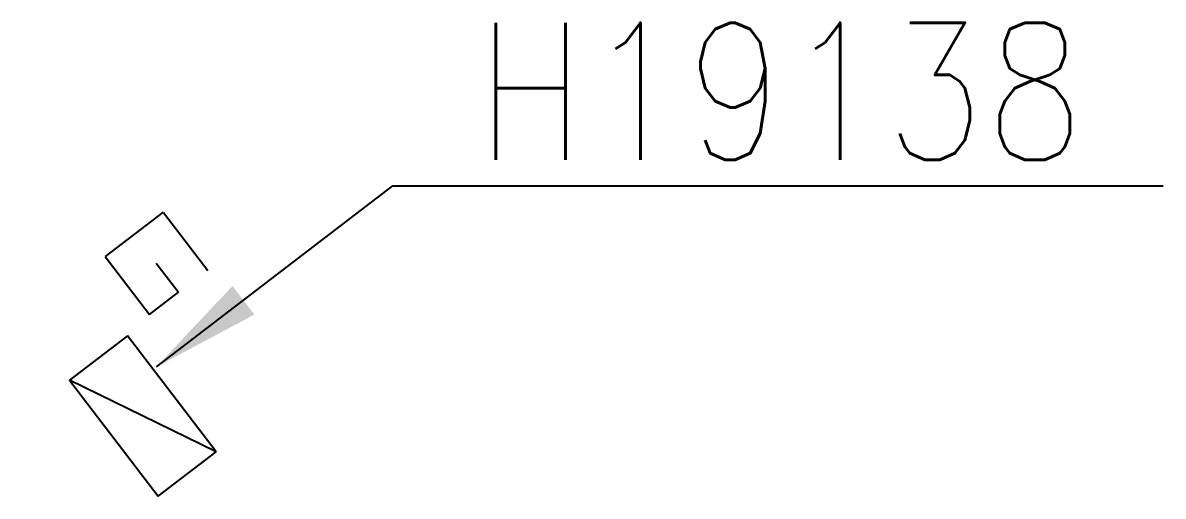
# Model space of a CAD drawing. Header units: millimetres. Extents: x 161035 to 161913, y 121036 to 121964.
# Drawn here: x 161615.58 to 161628.06, y 121668.94 to 121674.12 of the extents above; entities that cross this region are included whole.
import ezdxf

# ---------------------------------------------------------------- set-up
doc = ezdxf.new("R2010")
doc.units = ezdxf.units.MM
doc.layers.get('0').update_dxf_attribs({"linetype": 'CONTINUOUS'})
doc.layers.add('W0432', color=7, linetype='CONTINUOUS')
doc.styles.get("Standard").update_dxf_attribs({"font": 'romans.shx', "width": 0.85})
doc.dimstyles.get("Standard").update_dxf_attribs({"dimtxt": 1.5, "dimasz": 1.2, "dimexe": 0.625, "dimexo": 0.625, "dimgap": 0.25, "dimtad": 1, "dimdec": 1, "dimzin": 0, "dimdsep": 46, "dimtxsty": 'Standard', "dimcen": -0.5, "dimadec": 0, "dimazin": 0, "dimtfac": 1, "dimtdec": 1, "dimtmove": 0, "dimatfit": 3, "dimfxl": 0, "dimtolj": 1, "dimtzin": 0, "dimarcsym": 0})

# ---------------------------------------------------------------- blocks, each defined once
blk = doc.blocks.new('*U3')
at = {"flags": 128}
for points in [[(-1.638, 1.934), (-1.638, 1.134)], [(-1.632, 1.934), (-0.832, 1.934)], [(-1.238, 1.534), (-0.838, 1.534)], [(-0.838, 1.134), (-0.838, 1.534)], [(-1.638, 1.134), (-0.838, 1.134)], [(0.8, 0.8), (-0.8, 0.8)], [(-0.8, 0.8), (-0.8, 0)], [(0.8, 0.8), (-0.8, 0)], [(0.8, 0), (0.8, 0.8)], [(-0.8, 0), (0.8, 0)]]:
    blk.add_lwpolyline(points, dxfattribs=at)

msp = doc.modelspace()

# ---------------------------------------------------------------- block references
at = {"layer": 'W0432', "rotation": 307.4496921037669}
msp.add_blockref('*U3', (161616.574, 121669.575), dxfattribs=at)

# ---------------------------------------------------------------- texts
at = {"layer": 'W0432', "color": 252, "linetype": 'Continuous', "insert": (161620.537, 121674.125), "char_height": 1.5, "attachment_point": 1}
msp.add_mtext('\\A1;H19138', dxfattribs=at)

# ---------------------------------------------------------------- leaders
at = {"layer": 'W0432', "color": 252, "linetype": 'Continuous', "annotation_type": 0, "has_hookline": 1, "hookline_direction": 0, "text_width": 6.982}
msp.add_leader([(161617.041, 121670.356), (161619.631, 121672.341), (161620.831, 121672.341)], dimstyle='Standard', override={"dimgap": 0.25, "dimtad": 2}, dxfattribs=at)

doc.saveas('drawing.dxf')
